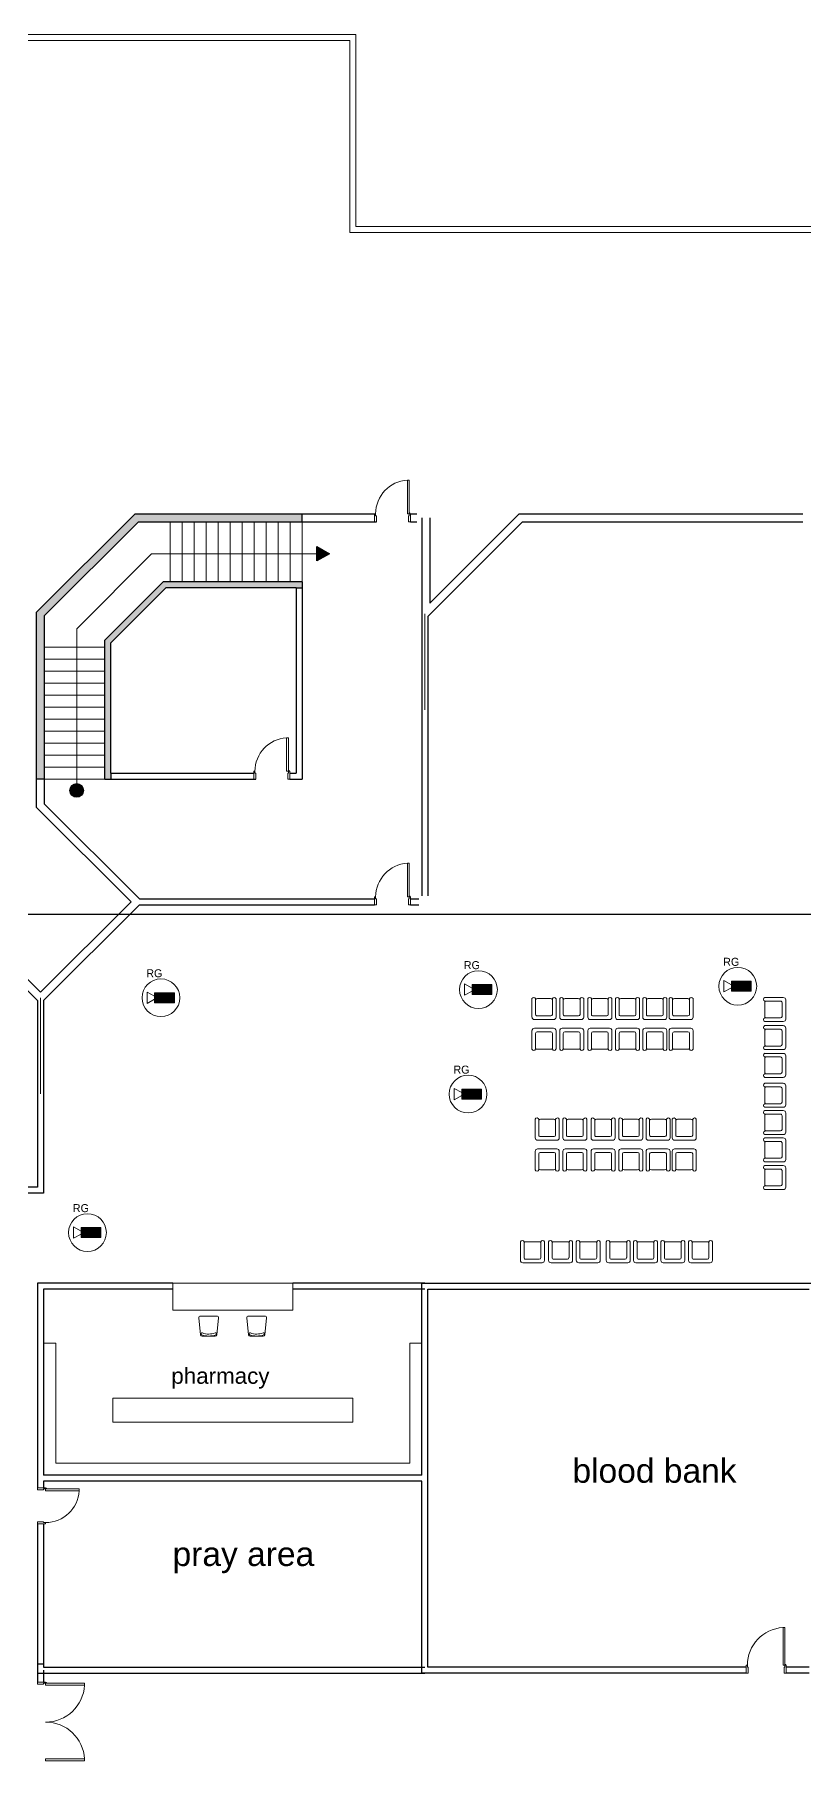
# Model space of a CAD drawing. Extents: x -15 to 263, y 300 to 484.
# Drawn here: x 46.05 to 65.29, y 355.97 to 399.07 of the extents above; entities that cross this region are included whole.
import ezdxf

# ---------------------------------------------------------------- set-up
doc = ezdxf.new("R2010")
doc.units = 0
doc.header["$LTSCALE"] = 0.15
for name, color, linetype in [('0 CCTV', 252, 'Continuous'), ('0 sockets', 252, 'Continuous'), ('bound', 252, 'Continuous'), ('CCTV', 4, 'Continuous'), ('d1', 252, 'Continuous')]:
    doc.layers.add(name, color=color, linetype=linetype)
for name, color, linetype, lineweight in [('anal', 252, 'Continuous', 20), ('DOOR', 252, 'Continuous', 20), ('E-LT-CKT-NM', 7, 'Continuous', 30), ('elev', 252, 'Continuous', 9), ('FUR', 252, 'Continuous', 9), ('sofa', 252, 'Continuous', 9), ('T-CCTV', 7, 'Continuous', 0), ('wall', 252, 'Continuous', 30)]:
    doc.layers.add(name, color=color, linetype=linetype, lineweight=lineweight)
doc.styles.add('SDC-TEXT-ARB', font='sdc-arb.shx')

# ---------------------------------------------------------------- blocks, each defined once
blk = doc.blocks.new('Ch01')
at = {"layer": 'FUR'}
for p, q in [((-0.499, -0.205), (-0.499, 0.207)), ((-0.455, 0.247), (-0.035, 0.205)), ((0.001, 0.165), (0.001, -0.163)), ((-0.455, -0.244), (-0.035, -0.202))]:
    blk.add_line(p, q, dxfattribs=at)
for centre, radius, start, end in [((-0.459, 0.207), 0.04, 84.2894, 180), ((-0.055, 0.168), 0.025, 20.5276, 200.5276), ((-0.499, 0.001), 0.449, 339.1935, 20.5276), ((-0.039, 0.165), 0.04, 0, 84.2894), ((-0.499, 0.001), 0.499, 339.1935, 20.5276), ((-0.459, -0.205), 0.04, 180, 275.7106), ((-0.056, -0.167), 0.025, 159.1935, 339.1935), ((-0.039, -0.163), 0.04, 275.7106, 0)]:
    blk.add_arc(centre, radius, start, end, dxfattribs=at)
blk = doc.blocks.new('D100')
at = {"layer": 'DOOR'}
for points in [[(0.03, 0.2), (0.03, 1.14), (0.078, 1.14), (0.078, 0.2)], [(0.03, 0.2), (0, 0.2), (0, 0), (0.05, 0), (0.05, 0.15), (0.03, 0.15)], [(0.97, 0.2), (1, 0.2), (1, 0), (0.95, 0), (0.95, 0.15), (0.97, 0.15)]]:
    blk.add_lwpolyline(points, close=True, dxfattribs=at)
blk.add_circle((0.02, 0.21), 0.01, dxfattribs=at)
blk.add_arc((0.029, 0.2), 0.941, 0.0029, 86.9663, dxfattribs=at)
blk = doc.blocks.new('ARCH')
at = {"layer": 'd1'}
for points in [[(53.414, 386.1), (53.1, 386.281), (53.1, 385.919)], [(47.27, 380.185, 1), (46.93, 380.185, 1)]]:
    blk.add_hatch(color=256, dxfattribs=at).paths.add_polyline_path(points)
at = {"layer": 'wall'}
h = blk.add_hatch(color=256, dxfattribs=at)
h.paths.add_polyline_path([(52.737, 385.4), (49.263, 385.4), (47.8, 383.937), (47.8, 380.463), (47.95, 380.463), (47.95, 380.613), (47.95, 383.875), (49.325, 385.25), (52.587, 385.25), (52.737, 385.25)])
h.paths.add_polyline_path([(52.737, 387.1), (48.559, 387.1), (48.459, 387), (52.737, 387)])
h.paths.add_polyline_path([(52.737, 387), (48.459, 387), (46.4, 384.941), (46.4, 384.659), (48.641, 386.9), (52.737, 386.9)])
h.paths.add_polyline_path([(46.3, 384.559), (46.4, 384.659), (46.4, 384.941), (46.1, 384.641), (46.1, 380.463), (46.3, 380.463)])
at = {"layer": 'anal'}
for p, q in [((43.725, 399.075), (54.075, 399.075)), ((43.875, 398.925), (53.925, 398.925)), ((53.925, 394.125), (53.925, 398.925)), ((54.075, 394.275), (54.075, 399.075)), ((65.925, 394.125), (53.925, 394.125)), ((65.925, 394.275), (54.075, 394.275)), ((55.8, 382.2), (55.8, 384.6)), ((55.8, 382.2), (55.8, 384.6)), ((55.8, 382.2), (55.8, 384.6)), ((55.8, 382.2), (55.8, 384.6)), ((55.8, 382.2), (55.8, 384.6)), ((55.8, 382.2), (55.8, 384.6)), ((55.8, 382.2), (55.8, 384.6)), ((55.8, 382.2), (55.8, 384.6)), ((55.8, 382.2), (55.8, 384.6)), ((55.8, 382.2), (55.8, 384.6)), ((55.8, 382.2), (55.8, 384.6)), ((55.8, 382.2), (55.8, 384.6)), ((55.8, 382.2), (55.8, 384.6)), ((55.8, 382.2), (55.8, 384.6)), ((55.8, 382.2), (55.8, 384.6)), ((55.8, 382.2), (55.8, 384.6)), ((55.8, 382.2), (55.8, 384.6)), ((55.8, 382.2), (55.8, 384.6)), ((46.2, 372.6), (46.2, 375)), ((46.2, 372.6), (46.2, 375)), ((46.2, 372.6), (46.2, 375)), ((46.2, 372.6), (46.2, 375)), ((46.2, 372.6), (46.2, 375)), ((46.2, 372.6), (46.2, 375)), ((46.2, 372.6), (46.2, 375)), ((46.2, 372.6), (46.2, 375)), ((46.2, 372.6), (46.2, 375)), ((46.2, 372.6), (46.2, 375)), ((46.2, 372.6), (46.2, 375)), ((46.2, 372.6), (46.2, 375)), ((46.2, 372.6), (46.2, 375)), ((46.2, 372.6), (46.2, 375)), ((46.2, 372.6), (46.2, 375)), ((46.2, 372.6), (46.2, 375)), ((46.2, 372.6), (46.2, 375)), ((46.2, 372.6), (46.2, 375))]:
    blk.add_line(p, q, dxfattribs=at)
at = {"layer": 'bound', "color": 2}
blk.add_lwpolyline([(91.902, 377.348), (94.426, 377.348), (94.426, 312.722), (-14.994, 312.722), (-14.994, 377.09), (94.639, 377.09)], dxfattribs=at)
at = {"layer": 'd1'}
blk.add_lwpolyline([(53.414, 386.1), (53.1, 385.919), (53.1, 386.281)], close=True, dxfattribs=at)
blk.add_circle((47.1, 380.185), 0.17, dxfattribs=at)
at = {"layer": 'DOOR'}
for p, q in [((55.363, 387.94), (55.363, 387.1)), ((55.411, 387.94), (55.363, 387.94)), ((55.411, 387.1), (55.411, 387.94)), ((54.541, 387.1), (54.541, 386.9)), ((54.571, 387.1), (54.541, 387.1)), ((54.571, 387.05), (54.571, 387.1)), ((55.363, 387.1), (55.411, 387.1)), ((55.411, 387.05), (55.411, 387.1)), ((55.411, 387.1), (55.421, 387.1)), ((55.421, 387.1), (55.441, 387.1)), ((55.441, 387.1), (55.441, 386.9)), ((54.541, 386.9), (54.591, 386.9)), ((54.591, 387.05), (54.571, 387.05)), ((54.591, 386.9), (54.591, 387.05)), ((55.391, 387.05), (55.411, 387.05)), ((55.391, 386.9), (55.391, 387.05)), ((55.441, 386.9), (55.391, 386.9)), ((52.344, 381.503), (52.344, 380.663)), ((52.393, 381.503), (52.344, 381.503)), ((52.393, 380.663), (52.393, 381.503)), ((51.523, 380.663), (51.523, 380.463)), ((51.553, 380.663), (51.523, 380.663)), ((51.553, 380.613), (51.553, 380.663)), ((52.344, 380.663), (52.393, 380.663)), ((52.393, 380.613), (52.393, 380.663)), ((52.393, 380.663), (52.423, 380.663)), ((52.423, 380.663), (52.423, 380.463)), ((51.523, 380.463), (51.573, 380.463)), ((51.573, 380.613), (51.553, 380.613)), ((51.573, 380.463), (51.573, 380.613)), ((52.373, 380.613), (52.393, 380.613)), ((52.373, 380.463), (52.373, 380.613)), ((52.423, 380.463), (52.373, 380.463)), ((55.411, 378.365), (55.363, 378.365)), ((55.363, 378.365), (55.363, 377.525)), ((55.411, 377.525), (55.411, 378.365)), ((54.571, 377.525), (54.541, 377.525)), ((54.541, 377.525), (54.541, 377.325)), ((54.541, 377.325), (54.591, 377.325)), ((54.571, 377.475), (54.571, 377.525)), ((54.591, 377.475), (54.571, 377.475)), ((54.591, 377.325), (54.591, 377.475)), ((55.363, 377.525), (55.411, 377.525)), ((55.391, 377.325), (55.391, 377.475)), ((55.391, 377.475), (55.411, 377.475)), ((55.441, 377.325), (55.391, 377.325)), ((55.411, 377.525), (55.441, 377.525)), ((55.411, 377.475), (55.411, 377.525)), ((55.441, 377.525), (55.441, 377.325))]:
    blk.add_line(p, q, dxfattribs=at)
for points in [[(46.325, 362.731), (46.325, 362.761), (46.125, 362.761), (46.125, 362.711), (46.275, 362.711), (46.275, 362.731)], [(46.325, 362.731), (47.165, 362.731), (47.165, 362.683), (46.325, 362.683)], [(46.325, 361.891), (46.325, 361.861), (46.125, 361.861), (46.125, 361.911), (46.275, 361.911), (46.275, 361.891)], [(46.325, 357.875), (46.325, 357.905), (46.125, 357.905), (46.125, 357.855), (46.275, 357.855), (46.275, 357.875)], [(46.325, 357.875), (47.295, 357.875), (47.295, 357.825), (46.325, 357.825)], [(46.325, 355.935), (47.295, 355.935), (47.295, 355.985), (46.325, 355.985)]]:
    blk.add_lwpolyline(points, close=True, dxfattribs=at)
for centre in [(55.421, 387.11), (52.403, 380.673), (55.421, 377.535), (46.335, 362.741), (46.335, 357.885)]:
    blk.add_circle(centre, 0.01, dxfattribs=at)
for centre, radius, start, end in [((55.416, 387.097), 0.845, 93.6111, 179.7782), ((52.398, 380.659), 0.845, 93.6111, 179.7782), ((55.416, 377.522), 0.845, 93.6111, 179.7782), ((46.322, 362.736), 0.845, 270.2218, 356.3889), ((46.325, 357.875), 0.971, 270, 357.0492), ((46.325, 355.933), 0.971, 2.9508, 90)]:
    blk.add_arc(centre, radius, start, end, dxfattribs=at)
at = {"layer": 'elev'}
for p, q in [((49.437, 385.4), (49.437, 386.9)), ((49.737, 385.4), (49.737, 386.9)), ((50.037, 385.4), (50.037, 386.9)), ((50.337, 385.4), (50.337, 386.9)), ((50.637, 385.4), (50.637, 386.9)), ((50.937, 385.4), (50.937, 386.9)), ((51.237, 385.4), (51.237, 386.9)), ((51.537, 385.4), (51.537, 386.9)), ((51.837, 385.4), (51.837, 386.9)), ((52.137, 385.4), (52.137, 386.9)), ((52.437, 385.4), (52.437, 386.9)), ((52.737, 385.4), (52.737, 386.9)), ((48.973, 386.1), (47.1, 384.227)), ((53.4, 386.1), (48.973, 386.1)), ((47.1, 380.185), (47.1, 384.227)), ((47.8, 383.763), (46.3, 383.763)), ((47.8, 383.463), (46.3, 383.463)), ((47.8, 383.163), (46.3, 383.163)), ((47.8, 382.863), (46.3, 382.863)), ((47.8, 382.563), (46.3, 382.563)), ((47.8, 382.263), (46.3, 382.263)), ((47.8, 381.963), (46.3, 381.963)), ((47.8, 381.663), (46.3, 381.663)), ((47.8, 381.363), (46.3, 381.363)), ((47.8, 381.063), (46.3, 381.063)), ((47.8, 380.763), (46.3, 380.763)), ((47.8, 380.463), (46.3, 380.463))]:
    blk.add_line(p, q, dxfattribs=at)
at = {"layer": 'FUR'}
for p, q in [((58.478, 374.984), (58.478, 374.519)), ((58.568, 374.982), (58.568, 374.587)), ((58.943, 374.984), (58.613, 374.984)), ((58.988, 374.587), (58.988, 374.982)), ((59.078, 374.519), (59.078, 374.984)), ((59.17, 374.984), (59.17, 374.519)), ((59.26, 374.982), (59.26, 374.587)), ((59.635, 374.984), (59.305, 374.984)), ((59.68, 374.587), (59.68, 374.982)), ((59.77, 374.519), (59.77, 374.984)), ((59.874, 374.984), (59.874, 374.519)), ((59.964, 374.982), (59.964, 374.587)), ((60.339, 374.984), (60.009, 374.984)), ((60.384, 374.587), (60.384, 374.982)), ((60.474, 374.519), (60.474, 374.984)), ((60.565, 374.984), (60.565, 374.519)), ((60.655, 374.982), (60.655, 374.587)), ((61.03, 374.984), (60.7, 374.984)), ((61.075, 374.587), (61.075, 374.982)), ((61.165, 374.519), (61.165, 374.984)), ((61.247, 374.984), (61.247, 374.519)), ((61.337, 374.982), (61.337, 374.587)), ((61.712, 374.984), (61.382, 374.984)), ((61.757, 374.587), (61.757, 374.982)), ((61.847, 374.519), (61.847, 374.984)), ((61.903, 374.984), (61.903, 374.519)), ((61.993, 374.982), (61.993, 374.587)), ((62.368, 374.984), (62.038, 374.984)), ((62.413, 374.587), (62.413, 374.982)), ((62.503, 374.519), (62.503, 374.984)), ((64.758, 375.011), (64.293, 375.011)), ((64.293, 374.876), (64.293, 374.546)), ((64.69, 374.921), (64.295, 374.921)), ((64.728, 374.539), (64.728, 374.884)), ((64.818, 374.471), (64.818, 374.951)), ((58.478, 373.718), (58.478, 374.183)), ((58.538, 374.459), (59.018, 374.459)), ((58.538, 374.243), (59.018, 374.243)), ((58.605, 374.549), (58.95, 374.549)), ((59.078, 374.183), (59.078, 373.718)), ((59.17, 373.718), (59.17, 374.183)), ((59.23, 374.459), (59.71, 374.459)), ((59.23, 374.243), (59.71, 374.243)), ((59.297, 374.549), (59.642, 374.549)), ((59.77, 374.183), (59.77, 373.718)), ((59.874, 373.718), (59.874, 374.183)), ((59.934, 374.459), (60.414, 374.459)), ((59.934, 374.243), (60.414, 374.243)), ((60.001, 374.549), (60.346, 374.549)), ((60.474, 374.183), (60.474, 373.718)), ((60.565, 373.718), (60.565, 374.183)), ((60.625, 374.459), (61.105, 374.459)), ((60.625, 374.243), (61.105, 374.243)), ((60.693, 374.549), (61.038, 374.549)), ((61.165, 374.183), (61.165, 373.718)), ((61.247, 373.718), (61.247, 374.183)), ((61.307, 374.459), (61.787, 374.459)), ((61.307, 374.243), (61.787, 374.243)), ((61.374, 374.549), (61.719, 374.549)), ((61.847, 374.183), (61.847, 373.718)), ((61.903, 373.718), (61.903, 374.183)), ((61.963, 374.459), (62.443, 374.459)), ((61.963, 374.243), (62.443, 374.243)), ((62.03, 374.549), (62.375, 374.549)), ((62.503, 374.183), (62.503, 373.718)), ((64.293, 374.411), (64.758, 374.411)), ((64.758, 374.307), (64.293, 374.307)), ((64.293, 374.172), (64.293, 373.842)), ((64.295, 374.501), (64.69, 374.501)), ((64.69, 374.217), (64.295, 374.217)), ((64.728, 373.835), (64.728, 374.18)), ((64.818, 373.767), (64.818, 374.247)), ((58.568, 373.72), (58.568, 374.115)), ((58.605, 374.153), (58.95, 374.153)), ((58.988, 374.115), (58.988, 373.72)), ((59.26, 373.72), (59.26, 374.115)), ((59.297, 374.153), (59.642, 374.153)), ((59.68, 374.115), (59.68, 373.72)), ((59.964, 373.72), (59.964, 374.115)), ((60.001, 374.153), (60.346, 374.153)), ((60.384, 374.115), (60.384, 373.72)), ((60.655, 373.72), (60.655, 374.115)), ((60.693, 374.153), (61.038, 374.153)), ((61.075, 374.115), (61.075, 373.72)), ((61.337, 373.72), (61.337, 374.115)), ((61.374, 374.153), (61.719, 374.153)), ((61.757, 374.115), (61.757, 373.72)), ((61.993, 373.72), (61.993, 374.115)), ((62.03, 374.153), (62.375, 374.153)), ((62.413, 374.115), (62.413, 373.72)), ((64.295, 373.797), (64.69, 373.797)), ((58.943, 373.718), (58.613, 373.718)), ((59.635, 373.718), (59.305, 373.718)), ((60.339, 373.718), (60.009, 373.718)), ((61.03, 373.718), (60.7, 373.718)), ((61.712, 373.718), (61.382, 373.718)), ((62.368, 373.718), (62.038, 373.718)), ((64.293, 373.707), (64.758, 373.707)), ((64.758, 373.615), (64.293, 373.615)), ((64.293, 373.48), (64.293, 373.15)), ((64.69, 373.525), (64.295, 373.525)), ((64.728, 373.143), (64.728, 373.488)), ((64.818, 373.075), (64.818, 373.555)), ((64.293, 373.015), (64.758, 373.015)), ((64.295, 373.105), (64.69, 373.105)), ((64.758, 372.866), (64.293, 372.866)), ((64.293, 372.731), (64.293, 372.401)), ((64.69, 372.776), (64.295, 372.776)), ((64.728, 372.394), (64.728, 372.739)), ((64.818, 372.326), (64.818, 372.806)), ((64.293, 372.266), (64.758, 372.266)), ((64.758, 372.185), (64.293, 372.185)), ((64.293, 372.05), (64.293, 371.72)), ((64.295, 372.356), (64.69, 372.356)), ((64.69, 372.095), (64.295, 372.095)), ((64.728, 371.712), (64.728, 372.057)), ((64.818, 371.645), (64.818, 372.125)), ((58.558, 371.969), (58.558, 371.504)), ((58.648, 371.967), (58.648, 371.572)), ((59.023, 371.969), (58.693, 371.969)), ((59.068, 371.572), (59.068, 371.967)), ((59.158, 371.504), (59.158, 371.969)), ((59.25, 371.969), (59.25, 371.504)), ((59.34, 371.967), (59.34, 371.572)), ((59.715, 371.969), (59.385, 371.969)), ((59.76, 371.572), (59.76, 371.967)), ((59.85, 371.504), (59.85, 371.969)), ((59.954, 371.969), (59.954, 371.504)), ((60.044, 371.967), (60.044, 371.572)), ((60.419, 371.969), (60.089, 371.969)), ((60.464, 371.572), (60.464, 371.967)), ((60.554, 371.504), (60.554, 371.969)), ((60.646, 371.969), (60.646, 371.504)), ((60.736, 371.967), (60.736, 371.572)), ((61.111, 371.969), (60.781, 371.969)), ((61.156, 371.572), (61.156, 371.967)), ((61.246, 371.504), (61.246, 371.969)), ((61.328, 371.969), (61.328, 371.504)), ((61.418, 371.967), (61.418, 371.572)), ((61.793, 371.969), (61.463, 371.969)), ((61.838, 371.572), (61.838, 371.967)), ((61.928, 371.504), (61.928, 371.969)), ((61.983, 371.969), (61.983, 371.504)), ((62.073, 371.967), (62.073, 371.572)), ((62.448, 371.969), (62.118, 371.969)), ((62.493, 371.572), (62.493, 371.967)), ((62.583, 371.504), (62.583, 371.969)), ((64.293, 371.585), (64.758, 371.585)), ((64.295, 371.675), (64.69, 371.675)), ((58.558, 370.703), (58.558, 371.168)), ((58.618, 371.444), (59.098, 371.444)), ((58.618, 371.228), (59.098, 371.228)), ((58.686, 371.534), (59.031, 371.534)), ((59.158, 371.168), (59.158, 370.703)), ((59.25, 370.703), (59.25, 371.168)), ((59.31, 371.444), (59.79, 371.444)), ((59.31, 371.228), (59.79, 371.228)), ((59.378, 371.534), (59.723, 371.534)), ((59.85, 371.168), (59.85, 370.703)), ((59.954, 370.703), (59.954, 371.168)), ((60.014, 371.444), (60.494, 371.444)), ((60.014, 371.228), (60.494, 371.228)), ((60.082, 371.534), (60.427, 371.534)), ((60.554, 371.168), (60.554, 370.703)), ((60.646, 370.703), (60.646, 371.168)), ((60.706, 371.444), (61.186, 371.444)), ((60.706, 371.228), (61.186, 371.228)), ((60.773, 371.534), (61.118, 371.534)), ((61.246, 371.168), (61.246, 370.703)), ((61.328, 370.703), (61.328, 371.168)), ((61.388, 371.444), (61.868, 371.444)), ((61.388, 371.228), (61.868, 371.228)), ((61.455, 371.534), (61.8, 371.534)), ((61.928, 371.168), (61.928, 370.703)), ((61.983, 370.703), (61.983, 371.168)), ((62.043, 371.444), (62.523, 371.444)), ((62.043, 371.228), (62.523, 371.228)), ((62.111, 371.534), (62.456, 371.534)), ((62.583, 371.168), (62.583, 370.703)), ((64.758, 371.503), (64.293, 371.503)), ((64.293, 371.368), (64.293, 371.038)), ((64.69, 371.413), (64.295, 371.413)), ((64.728, 371.03), (64.728, 371.375)), ((64.818, 370.963), (64.818, 371.443)), ((58.648, 370.705), (58.648, 371.101)), ((58.686, 371.138), (59.031, 371.138)), ((59.068, 371.101), (59.068, 370.705)), ((59.34, 370.705), (59.34, 371.101)), ((59.378, 371.138), (59.723, 371.138)), ((59.76, 371.101), (59.76, 370.705)), ((60.044, 370.705), (60.044, 371.101)), ((60.082, 371.138), (60.427, 371.138)), ((60.464, 371.101), (60.464, 370.705)), ((60.736, 370.705), (60.736, 371.101)), ((60.773, 371.138), (61.118, 371.138)), ((61.156, 371.101), (61.156, 370.705)), ((61.418, 370.705), (61.418, 371.101)), ((61.455, 371.138), (61.8, 371.138)), ((61.838, 371.101), (61.838, 370.705)), ((62.073, 370.705), (62.073, 371.101)), ((62.111, 371.138), (62.456, 371.138)), ((62.493, 371.101), (62.493, 370.705)), ((64.293, 370.903), (64.758, 370.903)), ((64.758, 370.811), (64.293, 370.811)), ((64.295, 370.993), (64.69, 370.993)), ((64.69, 370.721), (64.295, 370.721)), ((64.818, 370.271), (64.818, 370.751)), ((59.023, 370.703), (58.693, 370.703)), ((59.715, 370.703), (59.385, 370.703)), ((60.419, 370.703), (60.089, 370.703)), ((61.111, 370.703), (60.781, 370.703)), ((61.793, 370.703), (61.463, 370.703)), ((62.448, 370.703), (62.118, 370.703)), ((64.293, 370.676), (64.293, 370.346)), ((64.295, 370.301), (64.69, 370.301)), ((64.728, 370.339), (64.728, 370.684)), ((64.293, 370.211), (64.758, 370.211)), ((58.189, 368.442), (58.189, 368.907)), ((58.279, 368.51), (58.279, 368.905)), ((58.324, 368.907), (58.654, 368.907)), ((58.699, 368.905), (58.699, 368.51)), ((58.789, 368.907), (58.789, 368.442)), ((58.893, 368.442), (58.893, 368.907)), ((58.983, 368.51), (58.983, 368.905)), ((59.028, 368.907), (59.358, 368.907)), ((59.403, 368.905), (59.403, 368.51)), ((59.493, 368.907), (59.493, 368.442)), ((59.585, 368.442), (59.585, 368.907)), ((59.675, 368.51), (59.675, 368.905)), ((59.72, 368.907), (60.05, 368.907)), ((60.095, 368.905), (60.095, 368.51)), ((60.185, 368.907), (60.185, 368.442)), ((60.334, 368.442), (60.334, 368.907)), ((60.424, 368.51), (60.424, 368.905)), ((60.469, 368.907), (60.799, 368.907)), ((60.844, 368.905), (60.844, 368.51)), ((60.934, 368.907), (60.934, 368.442)), ((61.015, 368.442), (61.015, 368.907)), ((61.105, 368.51), (61.105, 368.905)), ((61.15, 368.907), (61.48, 368.907)), ((61.525, 368.905), (61.525, 368.51)), ((61.615, 368.907), (61.615, 368.442)), ((61.697, 368.442), (61.697, 368.907)), ((61.787, 368.51), (61.787, 368.905)), ((61.832, 368.907), (62.162, 368.907)), ((62.207, 368.905), (62.207, 368.51)), ((62.297, 368.907), (62.297, 368.442)), ((62.389, 368.442), (62.389, 368.907)), ((62.479, 368.51), (62.479, 368.905)), ((62.524, 368.907), (62.854, 368.907)), ((62.899, 368.905), (62.899, 368.51)), ((62.989, 368.907), (62.989, 368.442)), ((58.729, 368.382), (58.249, 368.382)), ((58.661, 368.472), (58.316, 368.472)), ((59.433, 368.382), (58.953, 368.382)), ((59.365, 368.472), (59.02, 368.472)), ((60.125, 368.382), (59.645, 368.382)), ((60.057, 368.472), (59.712, 368.472)), ((60.874, 368.382), (60.394, 368.382)), ((60.806, 368.472), (60.461, 368.472)), ((61.555, 368.382), (61.075, 368.382)), ((61.488, 368.472), (61.143, 368.472)), ((62.237, 368.382), (61.757, 368.382)), ((62.17, 368.472), (61.825, 368.472)), ((62.929, 368.382), (62.449, 368.382)), ((62.861, 368.472), (62.516, 368.472))]:
    blk.add_line(p, q, dxfattribs=at)
for centre, major_axis, start_param, end_param in [((58.522, 374.966), (-0.0339, 0.0339), 4.256093, 6.69338), ((58.613, 374.924), (-0.0424, 0.0424), -0.785398, 0.062664), ((58.943, 374.924), (0.0424, 0.0424), 6.220521, 7.068583), ((59.033, 374.966), (0.0339, 0.0339), 5.87299, 8.310278), ((59.214, 374.966), (-0.0339, 0.0339), 4.256093, 6.69338), ((59.305, 374.924), (-0.0424, 0.0424), -0.785398, 0.062664), ((59.635, 374.924), (0.0424, 0.0424), 6.220521, 7.068583), ((59.725, 374.966), (0.0339, 0.0339), 5.87299, 8.310278), ((59.918, 374.966), (-0.0339, 0.0339), 4.256093, 6.69338), ((60.009, 374.924), (-0.0424, 0.0424), -0.785398, 0.062664), ((60.339, 374.924), (0.0424, 0.0424), 6.220521, 7.068583), ((60.429, 374.966), (0.0339, 0.0339), 5.87299, 8.310278), ((60.61, 374.966), (-0.0339, 0.0339), 4.256093, 6.69338), ((60.7, 374.924), (-0.0424, 0.0424), -0.785398, 0.062664), ((61.03, 374.924), (0.0424, 0.0424), 6.220521, 7.068583), ((61.121, 374.966), (0.0339, 0.0339), 5.87299, 8.310278), ((61.292, 374.966), (-0.0339, 0.0339), 4.256093, 6.69338), ((61.382, 374.924), (-0.0424, 0.0424), -0.785398, 0.062664), ((61.712, 374.924), (0.0424, 0.0424), 6.220521, 7.068583), ((61.802, 374.966), (0.0339, 0.0339), 5.87299, 8.310278), ((61.947, 374.966), (-0.0339, 0.0339), 4.256093, 6.69338), ((62.038, 374.924), (-0.0424, 0.0424), -0.785398, 0.062664), ((62.368, 374.924), (0.0424, 0.0424), 6.220521, 7.068583), ((62.458, 374.966), (0.0339, 0.0339), 5.87299, 8.310278), ((64.31, 374.966), (-0.0339, 0.0339), 5.87299, 8.310278), ((64.353, 374.876), (-0.0424, 0.0424), 6.220521, 7.068583), ((64.69, 374.884), (-0.0265, -0.0265), 2.356194, 3.926991), ((64.758, 374.951), (-0.0424, 0.0424), 3.926991, 5.497787), ((58.538, 374.519), (-0.0424, 0.0424), 0.785398, 2.356194), ((58.605, 374.587), (0.0265, 0.0265), 2.356194, 3.926991), ((58.95, 374.587), (0.0265, 0.0265), 3.926991, 5.497787), ((59.018, 374.519), (0.0424, 0.0424), 3.926991, 5.497787), ((59.23, 374.519), (-0.0424, 0.0424), 0.785398, 2.356194), ((59.297, 374.587), (0.0265, 0.0265), 2.356194, 3.926991), ((59.642, 374.587), (0.0265, 0.0265), 3.926991, 5.497787), ((59.71, 374.519), (0.0424, 0.0424), 3.926991, 5.497787), ((59.934, 374.519), (-0.0424, 0.0424), 0.785398, 2.356194), ((60.001, 374.587), (0.0265, 0.0265), 2.356194, 3.926991), ((60.346, 374.587), (0.0265, 0.0265), 3.926991, 5.497787), ((60.414, 374.519), (0.0424, 0.0424), 3.926991, 5.497787), ((60.625, 374.519), (-0.0424, 0.0424), 0.785398, 2.356194), ((60.693, 374.587), (0.0265, 0.0265), 2.356194, 3.926991), ((61.038, 374.587), (0.0265, 0.0265), 3.926991, 5.497787), ((61.105, 374.519), (0.0424, 0.0424), 3.926991, 5.497787), ((61.307, 374.519), (-0.0424, 0.0424), 0.785398, 2.356194), ((61.374, 374.587), (0.0265, 0.0265), 2.356194, 3.926991), ((61.719, 374.587), (0.0265, 0.0265), 3.926991, 5.497787), ((61.787, 374.519), (0.0424, 0.0424), 3.926991, 5.497787), ((61.963, 374.519), (-0.0424, 0.0424), 0.785398, 2.356194), ((62.03, 374.587), (0.0265, 0.0265), 2.356194, 3.926991), ((62.375, 374.587), (0.0265, 0.0265), 3.926991, 5.497787), ((62.443, 374.519), (0.0424, 0.0424), 3.926991, 5.497787), ((64.31, 374.456), (-0.0339, -0.0339), 4.256093, 6.69338), ((64.31, 374.263), (-0.0339, 0.0339), 5.87299, 8.310278), ((64.353, 374.546), (-0.0424, -0.0424), -0.785398, 0.062664), ((64.353, 374.172), (-0.0424, 0.0424), 6.220521, 7.068583), ((64.69, 374.539), (-0.0265, -0.0265), 0.785398, 2.356194), ((64.69, 374.18), (-0.0265, -0.0265), 2.356194, 3.926991), ((64.758, 374.471), (-0.0424, -0.0424), 0.785398, 2.356194), ((64.758, 374.247), (-0.0424, 0.0424), 3.926991, 5.497787), ((64.31, 373.752), (-0.0339, -0.0339), 4.256093, 6.69338), ((64.353, 373.842), (-0.0424, -0.0424), -0.785398, 0.062664), ((64.69, 373.835), (-0.0265, -0.0265), 0.785398, 2.356194), ((64.758, 373.767), (-0.0424, -0.0424), 0.785398, 2.356194), ((64.31, 373.571), (-0.0339, 0.0339), 5.87299, 8.310278), ((64.353, 373.48), (-0.0424, 0.0424), 6.220521, 7.068583), ((64.69, 373.488), (-0.0265, -0.0265), 2.356194, 3.926991), ((64.758, 373.555), (-0.0424, 0.0424), 3.926991, 5.497787), ((64.31, 373.06), (-0.0339, -0.0339), 4.256093, 6.69338), ((64.353, 373.15), (-0.0424, -0.0424), -0.785398, 0.062664), ((64.69, 373.143), (-0.0265, -0.0265), 0.785398, 2.356194), ((64.758, 373.075), (-0.0424, -0.0424), 0.785398, 2.356194), ((64.31, 372.822), (-0.0339, 0.0339), 5.87299, 8.310278), ((64.353, 372.731), (-0.0424, 0.0424), 6.220521, 7.068583), ((64.69, 372.739), (-0.0265, -0.0265), 2.356194, 3.926991), ((64.758, 372.806), (-0.0424, 0.0424), 3.926991, 5.497787), ((64.31, 372.311), (-0.0339, -0.0339), 4.256093, 6.69338), ((64.31, 372.14), (-0.0339, 0.0339), 5.87299, 8.310278), ((64.353, 372.401), (-0.0424, -0.0424), -0.785398, 0.062664), ((64.353, 372.05), (-0.0424, 0.0424), 6.220521, 7.068583), ((64.69, 372.394), (-0.0265, -0.0265), 0.785398, 2.356194), ((64.69, 372.057), (-0.0265, -0.0265), 2.356194, 3.926991), ((64.758, 372.326), (-0.0424, -0.0424), 0.785398, 2.356194), ((64.758, 372.125), (-0.0424, 0.0424), 3.926991, 5.497787), ((58.603, 371.952), (-0.0339, 0.0339), 4.256093, 6.69338), ((58.693, 371.909), (-0.0424, 0.0424), -0.785398, 0.062664), ((59.023, 371.909), (0.0424, 0.0424), 6.220521, 7.068583), ((59.114, 371.952), (0.0339, 0.0339), 5.87299, 8.310278), ((59.295, 371.952), (-0.0339, 0.0339), 4.256093, 6.69338), ((59.385, 371.909), (-0.0424, 0.0424), -0.785398, 0.062664), ((59.715, 371.909), (0.0424, 0.0424), 6.220521, 7.068583), ((59.806, 371.952), (0.0339, 0.0339), 5.87299, 8.310278), ((59.999, 371.952), (-0.0339, 0.0339), 4.256093, 6.69338), ((60.089, 371.909), (-0.0424, 0.0424), -0.785398, 0.062664), ((60.419, 371.909), (0.0424, 0.0424), 6.220521, 7.068583), ((60.509, 371.952), (0.0339, 0.0339), 5.87299, 8.310278), ((60.691, 371.952), (-0.0339, 0.0339), 4.256093, 6.69338), ((60.781, 371.909), (-0.0424, 0.0424), -0.785398, 0.062664), ((61.111, 371.909), (0.0424, 0.0424), 6.220521, 7.068583), ((61.201, 371.952), (0.0339, 0.0339), 5.87299, 8.310278), ((61.372, 371.952), (-0.0339, 0.0339), 4.256093, 6.69338), ((61.463, 371.909), (-0.0424, 0.0424), -0.785398, 0.062664), ((61.793, 371.909), (0.0424, 0.0424), 6.220521, 7.068583), ((61.883, 371.952), (0.0339, 0.0339), 5.87299, 8.310278), ((62.028, 371.952), (-0.0339, 0.0339), 4.256093, 6.69338), ((62.118, 371.909), (-0.0424, 0.0424), -0.785398, 0.062664), ((62.448, 371.909), (0.0424, 0.0424), 6.220521, 7.068583), ((62.539, 371.952), (0.0339, 0.0339), 5.87299, 8.310278), ((64.31, 371.629), (-0.0339, -0.0339), 4.256093, 6.69338), ((64.353, 371.72), (-0.0424, -0.0424), -0.785398, 0.062664), ((64.69, 371.712), (-0.0265, -0.0265), 0.785398, 2.356194), ((64.758, 371.645), (-0.0424, -0.0424), 0.785398, 2.356194), ((58.618, 371.504), (-0.0424, 0.0424), 0.785398, 2.356194), ((58.686, 371.572), (0.0265, 0.0265), 2.356194, 3.926991), ((59.031, 371.572), (0.0265, 0.0265), 3.926991, 5.497787), ((59.098, 371.504), (0.0424, 0.0424), 3.926991, 5.497787), ((59.31, 371.504), (-0.0424, 0.0424), 0.785398, 2.356194), ((59.378, 371.572), (0.0265, 0.0265), 2.356194, 3.926991), ((59.723, 371.572), (0.0265, 0.0265), 3.926991, 5.497787), ((59.79, 371.504), (0.0424, 0.0424), 3.926991, 5.497787), ((60.014, 371.504), (-0.0424, 0.0424), 0.785398, 2.356194), ((60.082, 371.572), (0.0265, 0.0265), 2.356194, 3.926991), ((60.427, 371.572), (0.0265, 0.0265), 3.926991, 5.497787), ((60.494, 371.504), (0.0424, 0.0424), 3.926991, 5.497787), ((60.706, 371.504), (-0.0424, 0.0424), 0.785398, 2.356194), ((60.773, 371.572), (0.0265, 0.0265), 2.356194, 3.926991), ((61.118, 371.572), (0.0265, 0.0265), 3.926991, 5.497787), ((61.186, 371.504), (0.0424, 0.0424), 3.926991, 5.497787), ((61.388, 371.504), (-0.0424, 0.0424), 0.785398, 2.356194), ((61.455, 371.572), (0.0265, 0.0265), 2.356194, 3.926991), ((61.8, 371.572), (0.0265, 0.0265), 3.926991, 5.497787), ((61.868, 371.504), (0.0424, 0.0424), 3.926991, 5.497787), ((62.043, 371.504), (-0.0424, 0.0424), 0.785398, 2.356194), ((62.111, 371.572), (0.0265, 0.0265), 2.356194, 3.926991), ((62.456, 371.572), (0.0265, 0.0265), 3.926991, 5.497787), ((62.523, 371.504), (0.0424, 0.0424), 3.926991, 5.497787), ((64.31, 371.458), (-0.0339, 0.0339), 5.87299, 8.310278), ((64.353, 371.368), (-0.0424, 0.0424), 6.220521, 7.068583), ((64.69, 371.375), (-0.0265, -0.0265), 2.356194, 3.926991), ((64.758, 371.443), (-0.0424, 0.0424), 3.926991, 5.497787), ((64.31, 370.948), (-0.0339, -0.0339), 4.256093, 6.69338), ((64.31, 370.766), (-0.0339, 0.0339), 5.87299, 8.310278), ((64.353, 371.038), (-0.0424, -0.0424), -0.785398, 0.062664), ((64.353, 370.676), (-0.0424, 0.0424), 6.220521, 7.068583), ((64.69, 371.03), (-0.0265, -0.0265), 0.785398, 2.356194), ((64.69, 370.684), (-0.0265, -0.0265), 2.356194, 3.926991), ((64.758, 370.963), (-0.0424, -0.0424), 0.785398, 2.356194), ((64.758, 370.751), (-0.0424, 0.0424), 3.926991, 5.497787), ((64.31, 370.256), (-0.0339, -0.0339), 4.256093, 6.69338), ((64.353, 370.346), (-0.0424, -0.0424), -0.785398, 0.062664), ((64.69, 370.339), (-0.0265, -0.0265), 0.785398, 2.356194), ((64.758, 370.271), (-0.0424, -0.0424), 0.785398, 2.356194)]:
    blk.add_ellipse(centre, major_axis=major_axis, ratio=1, start_param=start_param, end_param=end_param, dxfattribs=at)
at = {"layer": 'FUR', "extrusion": (0, 0, -1)}
for centre, major_axis, start_param, end_param in [((58.538, 374.183), (0.0424, 0.0424), 3.926991, 5.497787), ((59.018, 374.183), (-0.0424, 0.0424), 0.785398, 2.356194), ((59.23, 374.183), (0.0424, 0.0424), 3.926991, 5.497787), ((59.71, 374.183), (-0.0424, 0.0424), 0.785398, 2.356194), ((59.934, 374.183), (0.0424, 0.0424), 3.926991, 5.497787), ((60.414, 374.183), (-0.0424, 0.0424), 0.785398, 2.356194), ((60.625, 374.183), (0.0424, 0.0424), 3.926991, 5.497787), ((61.105, 374.183), (-0.0424, 0.0424), 0.785398, 2.356194), ((61.307, 374.183), (0.0424, 0.0424), 3.926991, 5.497787), ((61.787, 374.183), (-0.0424, 0.0424), 0.785398, 2.356194), ((61.963, 374.183), (0.0424, 0.0424), 3.926991, 5.497787), ((62.443, 374.183), (-0.0424, 0.0424), 0.785398, 2.356194), ((58.605, 374.115), (0.0265, 0.0265), 3.926991, 5.497787), ((58.613, 373.778), (0.0424, 0.0424), 2.356194, 3.204257), ((58.943, 373.778), (-0.0424, 0.0424), 3.078929, 3.926991), ((58.95, 374.115), (0.0265, 0.0265), -0.785398, 0.785398), ((59.297, 374.115), (0.0265, 0.0265), 3.926991, 5.497787), ((59.305, 373.778), (0.0424, 0.0424), 2.356194, 3.204257), ((59.635, 373.778), (-0.0424, 0.0424), 3.078929, 3.926991), ((59.642, 374.115), (0.0265, 0.0265), -0.785398, 0.785398), ((60.001, 374.115), (0.0265, 0.0265), 3.926991, 5.497787), ((60.009, 373.778), (0.0424, 0.0424), 2.356194, 3.204257), ((60.339, 373.778), (-0.0424, 0.0424), 3.078929, 3.926991), ((60.346, 374.115), (0.0265, 0.0265), -0.785398, 0.785398), ((60.693, 374.115), (0.0265, 0.0265), 3.926991, 5.497787), ((60.7, 373.778), (0.0424, 0.0424), 2.356194, 3.204257), ((61.03, 373.778), (-0.0424, 0.0424), 3.078929, 3.926991), ((61.038, 374.115), (0.0265, 0.0265), -0.785398, 0.785398), ((61.374, 374.115), (0.0265, 0.0265), 3.926991, 5.497787), ((61.382, 373.778), (0.0424, 0.0424), 2.356194, 3.204257), ((61.712, 373.778), (-0.0424, 0.0424), 3.078929, 3.926991), ((61.719, 374.115), (0.0265, 0.0265), -0.785398, 0.785398), ((62.03, 374.115), (0.0265, 0.0265), 3.926991, 5.497787), ((62.038, 373.778), (0.0424, 0.0424), 2.356194, 3.204257), ((62.368, 373.778), (-0.0424, 0.0424), 3.078929, 3.926991), ((62.375, 374.115), (0.0265, 0.0265), -0.785398, 0.785398), ((58.522, 373.735), (0.0339, 0.0339), 1.1145, 3.551788), ((59.033, 373.735), (-0.0339, 0.0339), 2.731397, 5.168685), ((59.214, 373.735), (0.0339, 0.0339), 1.1145, 3.551788), ((59.725, 373.735), (-0.0339, 0.0339), 2.731397, 5.168685), ((59.918, 373.735), (0.0339, 0.0339), 1.1145, 3.551788), ((60.429, 373.735), (-0.0339, 0.0339), 2.731397, 5.168685), ((60.61, 373.735), (0.0339, 0.0339), 1.1145, 3.551788), ((61.121, 373.735), (-0.0339, 0.0339), 2.731397, 5.168685), ((61.292, 373.735), (0.0339, 0.0339), 1.1145, 3.551788), ((61.802, 373.735), (-0.0339, 0.0339), 2.731397, 5.168685), ((61.947, 373.735), (0.0339, 0.0339), 1.1145, 3.551788), ((62.458, 373.735), (-0.0339, 0.0339), 2.731397, 5.168685), ((58.618, 371.168), (0.0424, 0.0424), 3.926991, 5.497787), ((59.098, 371.168), (-0.0424, 0.0424), 0.785398, 2.356194), ((59.31, 371.168), (0.0424, 0.0424), 3.926991, 5.497787), ((59.79, 371.168), (-0.0424, 0.0424), 0.785398, 2.356194), ((60.014, 371.168), (0.0424, 0.0424), 3.926991, 5.497787), ((60.494, 371.168), (-0.0424, 0.0424), 0.785398, 2.356194), ((60.706, 371.168), (0.0424, 0.0424), 3.926991, 5.497787), ((61.186, 371.168), (-0.0424, 0.0424), 0.785398, 2.356194), ((61.388, 371.168), (0.0424, 0.0424), 3.926991, 5.497787), ((61.868, 371.168), (-0.0424, 0.0424), 0.785398, 2.356194), ((62.043, 371.168), (0.0424, 0.0424), 3.926991, 5.497787), ((62.523, 371.168), (-0.0424, 0.0424), 0.785398, 2.356194), ((58.686, 371.101), (0.0265, 0.0265), 3.926991, 5.497787), ((58.693, 370.763), (0.0424, 0.0424), 2.356194, 3.204257), ((59.023, 370.763), (-0.0424, 0.0424), 3.078929, 3.926991), ((59.031, 371.101), (0.0265, 0.0265), -0.785398, 0.785398), ((59.378, 371.101), (0.0265, 0.0265), 3.926991, 5.497787), ((59.385, 370.763), (0.0424, 0.0424), 2.356194, 3.204257), ((59.715, 370.763), (-0.0424, 0.0424), 3.078929, 3.926991), ((59.723, 371.101), (0.0265, 0.0265), -0.785398, 0.785398), ((60.082, 371.101), (0.0265, 0.0265), 3.926991, 5.497787), ((60.089, 370.763), (0.0424, 0.0424), 2.356194, 3.204257), ((60.419, 370.763), (-0.0424, 0.0424), 3.078929, 3.926991), ((60.427, 371.101), (0.0265, 0.0265), -0.785398, 0.785398), ((60.773, 371.101), (0.0265, 0.0265), 3.926991, 5.497787), ((60.781, 370.763), (0.0424, 0.0424), 2.356194, 3.204257), ((61.111, 370.763), (-0.0424, 0.0424), 3.078929, 3.926991), ((61.118, 371.101), (0.0265, 0.0265), -0.785398, 0.785398), ((61.455, 371.101), (0.0265, 0.0265), 3.926991, 5.497787), ((61.463, 370.763), (0.0424, 0.0424), 2.356194, 3.204257), ((61.793, 370.763), (-0.0424, 0.0424), 3.078929, 3.926991), ((61.8, 371.101), (0.0265, 0.0265), -0.785398, 0.785398), ((62.111, 371.101), (0.0265, 0.0265), 3.926991, 5.497787), ((62.118, 370.763), (0.0424, 0.0424), 2.356194, 3.204257), ((62.448, 370.763), (-0.0424, 0.0424), 3.078929, 3.926991), ((62.456, 371.101), (0.0265, 0.0265), -0.785398, 0.785398), ((58.603, 370.721), (0.0339, 0.0339), 1.1145, 3.551788), ((59.114, 370.721), (-0.0339, 0.0339), 2.731397, 5.168685), ((59.295, 370.721), (0.0339, 0.0339), 1.1145, 3.551788), ((59.806, 370.721), (-0.0339, 0.0339), 2.731397, 5.168685), ((59.999, 370.721), (0.0339, 0.0339), 1.1145, 3.551788), ((60.509, 370.721), (-0.0339, 0.0339), 2.731397, 5.168685), ((60.691, 370.721), (0.0339, 0.0339), 1.1145, 3.551788), ((61.201, 370.721), (-0.0339, 0.0339), 2.731397, 5.168685), ((61.372, 370.721), (0.0339, 0.0339), 1.1145, 3.551788), ((61.883, 370.721), (-0.0339, 0.0339), 2.731397, 5.168685), ((62.028, 370.721), (0.0339, 0.0339), 1.1145, 3.551788), ((62.539, 370.721), (-0.0339, 0.0339), 2.731397, 5.168685), ((58.234, 368.89), (-0.0339, 0.0339), 5.87299, 8.310278), ((58.324, 368.847), (-0.0424, 0.0424), 6.220521, 7.068583), ((58.654, 368.847), (0.0424, 0.0424), -0.785398, 0.062664), ((58.744, 368.89), (0.0339, 0.0339), 4.256093, 6.69338), ((58.937, 368.89), (-0.0339, 0.0339), 5.87299, 8.310278), ((59.028, 368.847), (-0.0424, 0.0424), 6.220521, 7.068583), ((59.358, 368.847), (0.0424, 0.0424), -0.785398, 0.062664), ((59.448, 368.89), (0.0339, 0.0339), 4.256093, 6.69338), ((59.629, 368.89), (-0.0339, 0.0339), 5.87299, 8.310278), ((59.72, 368.847), (-0.0424, 0.0424), 6.220521, 7.068583), ((60.05, 368.847), (0.0424, 0.0424), -0.785398, 0.062664), ((60.14, 368.89), (0.0339, 0.0339), 4.256093, 6.69338), ((60.378, 368.89), (-0.0339, 0.0339), 5.87299, 8.310278), ((60.469, 368.847), (-0.0424, 0.0424), 6.220521, 7.068583), ((60.799, 368.847), (0.0424, 0.0424), -0.785398, 0.062664), ((60.889, 368.89), (0.0339, 0.0339), 4.256093, 6.69338), ((61.06, 368.89), (-0.0339, 0.0339), 5.87299, 8.310278), ((61.15, 368.847), (-0.0424, 0.0424), 6.220521, 7.068583), ((61.48, 368.847), (0.0424, 0.0424), -0.785398, 0.062664), ((61.571, 368.89), (0.0339, 0.0339), 4.256093, 6.69338), ((61.742, 368.89), (-0.0339, 0.0339), 5.87299, 8.310278), ((61.832, 368.847), (-0.0424, 0.0424), 6.220521, 7.068583), ((62.162, 368.847), (0.0424, 0.0424), -0.785398, 0.062664), ((62.252, 368.89), (0.0339, 0.0339), 4.256093, 6.69338), ((62.434, 368.89), (-0.0339, 0.0339), 5.87299, 8.310278), ((62.524, 368.847), (-0.0424, 0.0424), 6.220521, 7.068583), ((62.854, 368.847), (0.0424, 0.0424), -0.785398, 0.062664), ((62.944, 368.89), (0.0339, 0.0339), 4.256093, 6.69338), ((58.249, 368.442), (-0.0424, 0.0424), 3.926991, 5.497787), ((58.316, 368.51), (0.0265, 0.0265), 2.356194, 3.926991), ((58.661, 368.51), (0.0265, 0.0265), 0.785398, 2.356194), ((58.729, 368.442), (0.0424, 0.0424), 0.785398, 2.356194), ((58.953, 368.442), (-0.0424, 0.0424), 3.926991, 5.497787), ((59.02, 368.51), (0.0265, 0.0265), 2.356194, 3.926991), ((59.365, 368.51), (0.0265, 0.0265), 0.785398, 2.356194), ((59.433, 368.442), (0.0424, 0.0424), 0.785398, 2.356194), ((59.645, 368.442), (-0.0424, 0.0424), 3.926991, 5.497787), ((59.712, 368.51), (0.0265, 0.0265), 2.356194, 3.926991), ((60.057, 368.51), (0.0265, 0.0265), 0.785398, 2.356194), ((60.125, 368.442), (0.0424, 0.0424), 0.785398, 2.356194), ((60.394, 368.442), (-0.0424, 0.0424), 3.926991, 5.497787), ((60.461, 368.51), (0.0265, 0.0265), 2.356194, 3.926991), ((60.806, 368.51), (0.0265, 0.0265), 0.785398, 2.356194), ((60.874, 368.442), (0.0424, 0.0424), 0.785398, 2.356194), ((61.075, 368.442), (-0.0424, 0.0424), 3.926991, 5.497787), ((61.143, 368.51), (0.0265, 0.0265), 2.356194, 3.926991), ((61.488, 368.51), (0.0265, 0.0265), 0.785398, 2.356194), ((61.555, 368.442), (0.0424, 0.0424), 0.785398, 2.356194), ((61.757, 368.442), (-0.0424, 0.0424), 3.926991, 5.497787), ((61.825, 368.51), (0.0265, 0.0265), 2.356194, 3.926991), ((62.17, 368.51), (0.0265, 0.0265), 0.785398, 2.356194), ((62.237, 368.442), (0.0424, 0.0424), 0.785398, 2.356194), ((62.449, 368.442), (-0.0424, 0.0424), 3.926991, 5.497787), ((62.516, 368.51), (0.0265, 0.0265), 2.356194, 3.926991), ((62.861, 368.51), (0.0265, 0.0265), 0.785398, 2.356194), ((62.929, 368.442), (0.0424, 0.0424), 0.785398, 2.356194)]:
    blk.add_ellipse(centre, major_axis=major_axis, ratio=1, start_param=start_param, end_param=end_param, dxfattribs=at)
at = {"layer": 'sofa'}
for p, q in [((49.5, 367.2), (49.5, 367.875)), ((49.5, 367.875), (52.5, 367.875)), ((52.5, 367.875), (52.5, 367.2)), ((49.5, 367.2), (52.5, 367.2)), ((46.275, 366.373), (46.575, 366.373)), ((46.575, 366.373), (46.575, 363.375)), ((55.425, 366.373), (55.425, 363.375)), ((55.725, 366.373), (55.425, 366.373)), ((48, 365), (48, 364.4)), ((54, 365), (48, 365)), ((54, 364.4), (54, 365)), ((48, 364.4), (54, 364.4)), ((46.575, 363.375), (55.425, 363.375))]:
    blk.add_line(p, q, dxfattribs=at)
at = {"layer": 'wall'}
for p, q in [((46.1, 384.641), (48.559, 387.1)), ((48.559, 387.1), (54.571, 387.1)), ((52.737, 386.9), (52.737, 387.1)), ((55.411, 387.1), (55.421, 387.1)), ((55.441, 387.1), (55.6, 387.1)), ((55.925, 384.866), (58.159, 387.1)), ((58.159, 387.1), (65.25, 387.1)), ((46.3, 384.559), (48.641, 386.9)), ((48.641, 386.9), (54.591, 386.9)), ((55.441, 386.9), (55.6, 386.9)), ((55.725, 387), (55.725, 384.6)), ((55.875, 384.534), (58.241, 386.9)), ((55.925, 387), (55.925, 384.866)), ((58.241, 386.9), (65.25, 386.9)), ((49.263, 385.4), (47.8, 383.937)), ((52.737, 385.4), (49.263, 385.4)), ((52.737, 385.4), (52.737, 380.463)), ((49.325, 385.25), (47.95, 383.875)), ((52.587, 385.25), (49.325, 385.25)), ((52.587, 385.25), (52.587, 380.613)), ((52.587, 385.25), (52.737, 385.25)), ((46.1, 379.759), (46.1, 384.641)), ((46.3, 379.841), (46.3, 384.559)), ((55.725, 384.666), (55.725, 377.55)), ((55.875, 384.534), (55.875, 377.55)), ((47.8, 380.463), (47.8, 383.937)), ((47.95, 380.613), (47.95, 383.875)), ((46.3, 380.463), (46.1, 380.463)), ((47.8, 380.463), (51.573, 380.463)), ((47.95, 380.613), (51.523, 380.613)), ((47.95, 380.613), (47.95, 380.463)), ((52.423, 380.613), (52.587, 380.613)), ((52.423, 380.463), (52.737, 380.463)), ((48.666, 377.475), (46.3, 379.841)), ((48.459, 377.4), (46.1, 379.759)), ((43.759, 377.3), (46.125, 374.934)), ((43.841, 377.5), (46.2, 375.141)), ((46.2, 375.141), (48.459, 377.4)), ((46.275, 374.934), (48.666, 377.325)), ((48.666, 377.475), (54.541, 377.475)), ((48.666, 377.325), (54.541, 377.325)), ((55.441, 377.475), (55.65, 377.475)), ((55.441, 377.325), (55.65, 377.325)), ((46.125, 374.934), (46.125, 370.275)), ((46.275, 374.934), (46.275, 370.125)), ((46.275, 370.125), (42.823, 370.125)), ((46.125, 370.275), (42.873, 370.275)), ((46.125, 367.875), (46.125, 362.761)), ((49.5, 367.875), (46.125, 367.875)), ((46.275, 367.725), (46.275, 363.075)), ((49.5, 367.725), (46.275, 367.725)), ((55.8, 367.875), (52.5, 367.875)), ((55.8, 367.725), (52.5, 367.725)), ((55.725, 367.875), (65.4, 367.875)), ((55.725, 363.075), (55.725, 367.875)), ((55.875, 358.275), (55.875, 367.725)), ((55.875, 367.725), (65.4, 367.725)), ((65.25, 367.875), (68.025, 367.875)), ((55.725, 363.075), (46.275, 363.075)), ((55.725, 362.925), (46.275, 362.925)), ((46.275, 362.925), (46.275, 362.761)), ((55.725, 358.125), (55.725, 362.925)), ((46.125, 361.861), (46.125, 358.125)), ((46.275, 361.861), (46.275, 358.275)), ((46.275, 358.35), (46.125, 358.35)), ((46.275, 358.275), (55.8, 358.275)), ((63.829, 358.275), (55.875, 358.275)), ((65.4, 358.275), (64.829, 358.275)), ((46.125, 358.2), (46.125, 357.905)), ((46.125, 358.125), (55.8, 358.125)), ((46.275, 358.2), (46.275, 357.905)), ((63.829, 358.125), (55.725, 358.125)), ((65.4, 358.125), (64.829, 358.125))]:
    blk.add_line(p, q, dxfattribs=at)
at = {"layer": 'DOOR', "xscale": -1}
blk.add_blockref('D100', (64.829, 358.125), dxfattribs=at)
at = {"layer": 'wall', "xscale": -1, "rotation": 90}
for p in [(50.4, 366.55), (51.6, 366.55)]:
    blk.add_blockref('Ch01', p, dxfattribs=at)
at = {"layer": 'd1', "attachment_point": 1}
for s, insert, char_height, width in [('{\\fArial|b0|i0|c0|p34;pharmacy}', (49.465, 365.757), 0.4, 6.0636), ('{\\fArial|b0|i0|c0|p34;blood bank}', (59.489, 363.486), 0.6, 4.4721), ('{\\fArial|b0|i0|c0|p34;pray area}', (49.496, 361.404), 0.6, 4.67505)]:
    blk.add_mtext(s, dxfattribs=dict(at, insert=insert, char_height=char_height, width=width))
blk = doc.blocks.new('LEGEND_dwg_CCTV DOME-1155345-TELECOMMUNICATION LEGEND_ GENERAL NOTES _SYMBOLS _ ABBREVIATIONS')
at = {"layer": 'T-CCTV'}
blk.add_hatch(color=256, dxfattribs=at).paths.add_polyline_path([(255, -95), (-120, -95), (-120, 95), (255, 95)], flags=0)
at = {"layer": 'T-CCTV', "flags": 128}
for points in [[(-120, 28), (-262, 108), (-262, -108), (-120, -28)], [(255, -95), (255, 95), (-120, 95), (-120, -95), (255, -95)]]:
    blk.add_lwpolyline(points, dxfattribs=at)
at = {"layer": 'T-CCTV'}
blk.add_circle((0, 0), 358, dxfattribs=at)
blk = doc.blocks.new('RG CAMERA')
at = {"layer": 'CCTV', "xscale": 1.150579243575653, "yscale": 1.150579243575653, "zscale": 1.150579243575653}
blk.add_blockref('LEGEND_dwg_CCTV DOME-1155345-TELECOMMUNICATION LEGEND_ GENERAL NOTES _SYMBOLS _ ABBREVIATIONS', (101765, 50919), dxfattribs=at)
at = {"layer": 'E-LT-CKT-NM', "style": 'SDC-TEXT-ARB'}
blk.add_attdef('RG', (101447, 51364), '', height=326, dxfattribs=at)

msp = doc.modelspace()

# ---------------------------------------------------------------- block references
at = {"layer": '0 CCTV', "color": 2}
ref = msp.add_blockref('RG CAMERA', (-59.585, 316.804), dxfattribs=dict(at, xscale=0.001147, yscale=0.001147, zscale=0.001147))
ref.add_attrib('RG', 'RG', (56.775, 375.719), dxfattribs={"layer": 'E-LT-CKT-NM', "height": 0.2, "style": 'SDC-TEXT-ARB'})
ref = msp.add_blockref('RG CAMERA', (-53.104, 316.887), dxfattribs=dict(at, xscale=0.001147, yscale=0.001147, zscale=0.001147))
ref.add_attrib('RG', 'RG', (63.256, 375.802), dxfattribs={"layer": 'E-LT-CKT-NM', "height": 0.2, "style": 'SDC-TEXT-ARB'})
ref = msp.add_blockref('RG CAMERA', (-67.519, 316.6), dxfattribs=dict(at, xscale=0.001147, yscale=0.001147, zscale=0.001147))
ref.add_attrib('RG', 'RG', (48.84, 375.516), dxfattribs={"layer": 'E-LT-CKT-NM', "height": 0.2, "style": 'SDC-TEXT-ARB'})
ref = msp.add_blockref('RG CAMERA', (-59.844, 314.193), dxfattribs=dict(at, xscale=0.001147, yscale=0.001147, zscale=0.001147))
ref.add_attrib('RG', 'RG', (56.515, 373.108), dxfattribs={"layer": 'E-LT-CKT-NM', "height": 0.2, "style": 'SDC-TEXT-ARB'})
ref = msp.add_blockref('RG CAMERA', (-69.355, 310.732), dxfattribs=dict(at, xscale=0.001147, yscale=0.001147, zscale=0.001147))
ref.add_attrib('RG', 'RG', (47.005, 369.647), dxfattribs={"layer": 'E-LT-CKT-NM', "height": 0.2, "style": 'SDC-TEXT-ARB'})
at = {"layer": '0 sockets', "color": 3}
msp.add_blockref('ARCH', (0, 0), dxfattribs=at)

doc.saveas('drawing.dxf')
